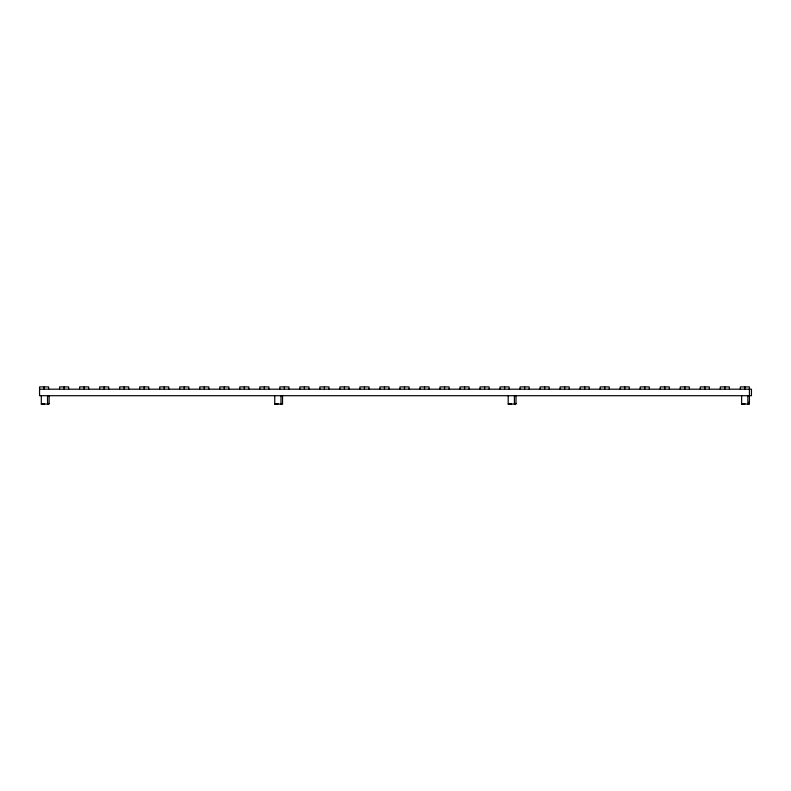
<?xml version="1.0" encoding="UTF-8"?>
<svg xmlns="http://www.w3.org/2000/svg" width="791" height="791" viewBox="0 0 791 791"><rect width="100%" height="100%" fill="white"/><g stroke="black" fill="none" stroke-linecap="round" stroke-linejoin="round"><path stroke-width="1.19" d="M748.474 403.281L749.423 401.64M48.202 404.092L49.111 403.37M281.645 404.092L282.545 403.37M515.079 404.092L515.989 403.37M748.513 404.092L749.423 403.37M41.31 395.708L41.31 404.092L44.652 403.786M274.744 395.708L274.744 404.092L278.086 403.786M508.188 395.708L508.188 404.092L511.53 403.786M741.622 395.708L741.622 404.092L744.964 403.786M39.55 389.182L751.45 389.182L751.45 395.708L39.55 395.708L39.55 386.908L48.656 386.908L48.656 389.182M41.31 404.092L49.111 404.092L49.111 395.708M274.744 404.092L282.545 404.092L282.545 395.708M508.188 404.092L515.989 404.092L515.989 395.708M741.622 404.092L749.423 404.092L749.423 386.908L740.317 386.908L740.317 389.182M747.861 395.708L747.861 404.092M744.875 386.908L744.875 389.182M729.401 389.182L729.401 386.908L720.294 386.908L720.294 389.182M724.853 386.908L724.853 389.182M709.379 389.182L709.379 386.908L700.272 386.908L700.272 389.182M704.83 386.908L704.83 389.182M689.357 389.182L689.357 386.908L680.25 386.908L680.25 389.182M684.808 386.908L684.808 389.182M669.334 389.182L669.334 386.908L660.228 386.908L660.228 389.182M664.786 386.908L664.786 389.182M649.312 389.182L649.312 386.908L640.206 386.908L640.206 389.182M644.764 386.908L644.764 389.182M629.29 389.182L629.29 386.908L620.184 386.908L620.184 389.182M624.742 386.908L624.742 389.182M609.268 389.182L609.268 386.908L600.161 386.908L600.161 389.182M604.72 386.908L604.72 389.182M589.246 389.182L589.246 386.908L580.139 386.908L580.139 389.182M584.697 386.908L584.697 389.182M569.223 389.182L569.223 386.908L560.117 386.908L560.117 389.182M564.675 386.908L564.675 389.182M549.201 389.182L549.201 386.908L540.095 386.908L540.095 389.182M544.653 386.908L544.653 389.182M529.179 389.182L529.179 386.908L520.073 386.908L520.073 389.182M524.631 386.908L524.631 389.182M514.417 395.708L514.417 404.092M509.157 389.182L509.157 386.908L500.05 386.908L500.05 389.182M504.609 386.908L504.609 389.182M489.135 389.182L489.135 386.908L480.028 386.908L480.028 389.182M484.586 386.908L484.586 389.182M469.112 389.182L469.112 386.908L460.006 386.908L460.006 389.182M464.564 386.908L464.564 389.182M449.09 389.182L449.09 386.908L439.984 386.908L439.984 389.182M444.542 386.908L444.542 389.182M429.068 389.182L429.068 386.908L419.972 386.908L419.972 389.182M424.52 386.908L424.52 389.182M409.046 389.182L409.046 386.908L399.949 386.908L399.949 389.182M404.498 386.908L404.498 389.182M389.024 389.182L389.024 386.908L379.927 386.908L379.927 389.182M384.475 386.908L384.475 389.182M369.002 389.182L369.002 386.908L359.905 386.908L359.905 389.182M364.453 386.908L364.453 389.182M348.979 389.182L348.979 386.908L339.883 386.908L339.883 389.182M344.431 386.908L344.431 389.182M328.957 389.182L328.957 386.908L319.861 386.908L319.861 389.182M324.409 386.908L324.409 389.182M308.945 389.182L308.945 386.908L299.838 386.908L299.838 389.182M304.387 386.908L304.387 389.182M288.923 389.182L288.923 386.908L279.816 386.908L279.816 389.182M284.365 386.908L284.365 389.182M280.983 395.708L280.983 404.092M268.9 389.182L268.9 386.908L259.794 386.908L259.794 389.182M264.342 386.908L264.342 389.182M248.878 389.182L248.878 386.908L239.772 386.908L239.772 389.182M244.32 386.908L244.32 389.182M228.856 389.182L228.856 386.908L219.75 386.908L219.75 389.182M224.298 386.908L224.298 389.182M208.834 389.182L208.834 386.908L199.727 386.908L199.727 389.182M204.276 386.908L204.276 389.182M188.812 389.182L188.812 386.908L179.705 386.908L179.705 389.182M184.254 386.908L184.254 389.182M168.79 389.182L168.79 386.908L159.683 386.908L159.683 389.182M164.231 386.908L164.231 389.182M148.767 389.182L148.767 386.908L139.661 386.908L139.661 389.182M144.209 386.908L144.209 389.182M128.745 389.182L128.745 386.908L119.639 386.908L119.639 389.182M124.187 386.908L124.187 389.182M108.723 389.182L108.723 386.908L99.617 386.908L99.617 389.182M104.165 386.908L104.165 389.182M88.701 389.182L88.701 386.908L79.594 386.908L79.594 389.182M84.143 386.908L84.143 389.182M68.679 389.182L68.679 386.908L59.572 386.908L59.572 389.182M64.12 386.908L64.12 389.182M47.549 395.708L47.549 404.092M44.098 386.908L44.098 389.182"/></g></svg>
